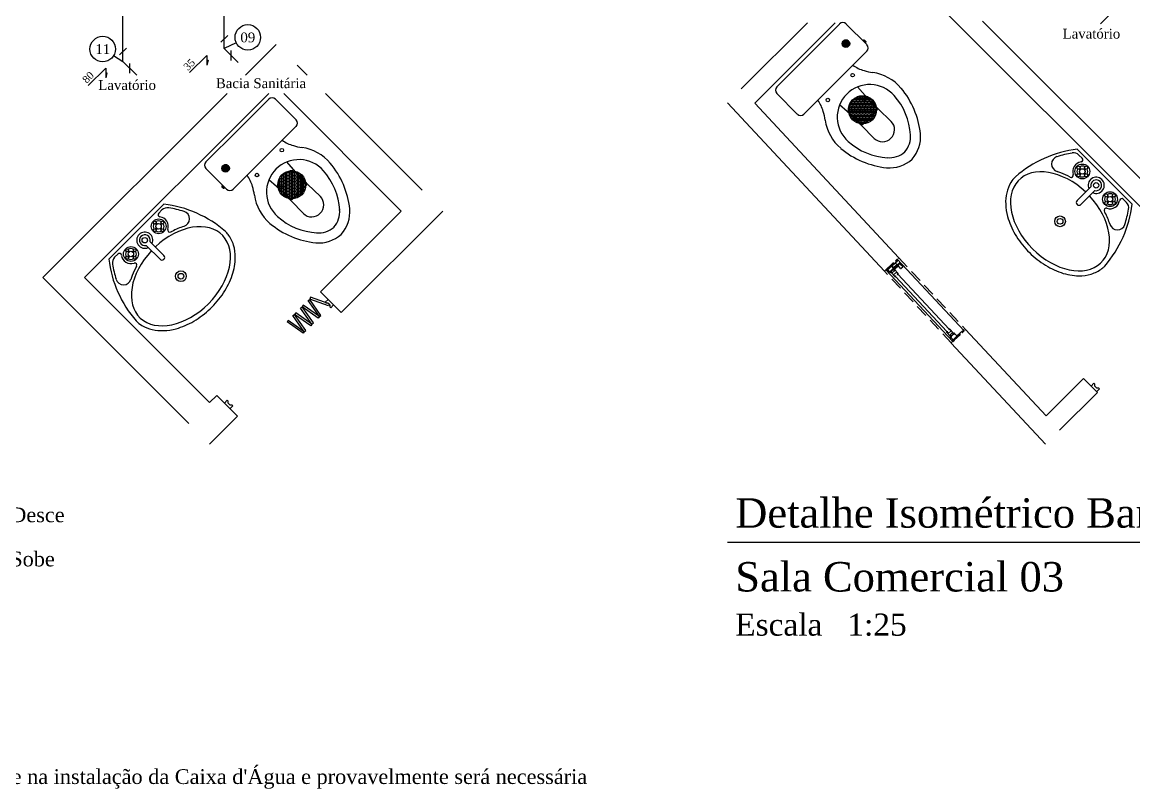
# Model space of a CAD drawing. Header units: millimetres. Extents: x 8900 to 13100, y 733 to 3683.
# Drawn here: x 9873 to 11005, y 2202 to 2983 of the extents above; entities that cross this region are included whole.
import ezdxf
from ezdxf.enums import TextEntityAlignment as Align

# ---------------------------------------------------------------- set-up
doc = ezdxf.new("R2010")
doc.units = ezdxf.units.MM
doc.linetypes.add('DASHED', pattern=[19.05, 12.7, -6.35])
for name, color, linetype in [('001 - 0.050', 1, 'Continuous'), ('002 - 0.150', 2, 'Continuous'), ('004 - 0.350', 4, 'Continuous'), ('005 - 0.350 Color', 5, 'Continuous'), ('006 - 0.500', 6, 'Continuous')]:
    doc.layers.add(name, color=color, linetype=linetype)
doc.styles.add('style1', font='BOOKOS.TTF')
doc.styles.add('style2', font='BOOKOSBI.TTF')
doc.styles.add('style4', font='romantic.ttf')

msp = doc.modelspace()

# ---------------------------------------------------------------- linework, layer by layer
at = {"layer": '001 - 0.050'}
for p, q in [((10673.2, 2949.1), (10705.2, 2981)), ((10711.9, 2981), (10732.9, 2960)), ((10711.9, 2981), (10711.9, 2981)), ((10711.9, 2981), (10711.9, 2981)), ((10715.5, 2961.2), (10707.9, 2961.2)), ((10715.6, 2960.9), (10707.9, 2960.9)), ((10715.5, 2960.7), (10707.9, 2960.7)), ((10715.5, 2961.8), (10708, 2961.8)), ((10715.5, 2961.5), (10708, 2961.5)), ((10715.5, 2960.4), (10708, 2960.4)), ((10708.1, 2959.7), (10708.1, 2962.3)), ((10715.4, 2962.1), (10708.1, 2962.1)), ((10715.4, 2960.1), (10708.1, 2960.1)), ((10715.3, 2959.8), (10708.1, 2959.8)), ((10715.3, 2962.4), (10708.2, 2962.4)), ((10715.2, 2959.5), (10708.3, 2959.5)), ((10708.4, 2959.1), (10708.4, 2962.9)), ((10715.1, 2962.7), (10708.4, 2962.7)), ((10715.1, 2959.2), (10708.4, 2959.2)), ((10715, 2963), (10708.5, 2963)), ((10714.9, 2958.9), (10708.6, 2958.9)), ((10708.7, 2958.6), (10708.7, 2963.3)), ((10714.8, 2963.3), (10708.7, 2963.3)), ((10714.7, 2958.6), (10708.8, 2958.6)), ((10709, 2958.3), (10709, 2963.7)), ((10714.5, 2963.6), (10709, 2963.6)), ((10714.4, 2958.3), (10709.1, 2958.3)), ((10709.3, 2958), (10709.3, 2964)), ((10714.2, 2963.9), (10709.3, 2963.9)), ((10714.1, 2958), (10709.4, 2958)), ((10709.6, 2957.8), (10709.6, 2964.2)), ((10713.8, 2964.2), (10709.7, 2964.2)), ((10709.9, 2957.6), (10709.9, 2964.3)), ((10713.6, 2957.7), (10709.9, 2957.7)), ((10710.2, 2957.5), (10710.2, 2964.5)), ((10713.2, 2964.5), (10710.3, 2964.5)), ((10710.5, 2957.4), (10710.5, 2964.6)), ((10712.9, 2957.4), (10710.6, 2957.4)), ((10710.8, 2957.3), (10710.8, 2964.7)), ((10711.1, 2957.2), (10711.1, 2964.8)), ((10711.4, 2957.2), (10711.4, 2964.8)), ((10711.7, 2957.2), (10711.7, 2964.8)), ((10712, 2957.2), (10712, 2964.8)), ((10712.3, 2957.2), (10712.3, 2964.8)), ((10712.6, 2957.3), (10712.6, 2964.7)), ((10712.9, 2957.4), (10712.9, 2964.6)), ((10713.2, 2957.5), (10713.2, 2964.5)), ((10713.5, 2957.6), (10713.5, 2964.4)), ((10713.8, 2957.8), (10713.8, 2964.2)), ((10714.1, 2958), (10714.1, 2964)), ((10714.4, 2958.3), (10714.4, 2963.7)), ((10714.7, 2958.6), (10714.7, 2963.4)), ((10715, 2959), (10715, 2963)), ((10715.3, 2959.6), (10715.3, 2962.4)), ((10729, 2964), (10729.8, 2964.8)), ((10729.8, 2964.8), (10732, 2962.5)), ((10730.4, 2964.8), (10732, 2963.2)), ((10731.2, 2961.7), (10732, 2962.5)), ((10673.2, 2949.1), (10641.2, 2917.1)), ((10701, 2921.3), (10732.9, 2953.3)), ((10701, 2921.3), (10669, 2889.3)), ((10641.2, 2910.3), (10662.2, 2889.3)), ((10743.8, 2893.8), (10723.4, 2917.1)), ((10092.1, 2872.6), (10124.1, 2904.5)), ((10130.8, 2904.5), (10151.8, 2883.5)), ((10728.5, 2878.4), (10705.2, 2898.8)), ((10741.9, 2898.9), (10715.3, 2898.9)), ((10741.9, 2898.9), (10715.3, 2898.9)), ((10715.6, 2887.7), (10715.6, 2899.6)), ((10741.1, 2900.5), (10716, 2900.5)), ((10716, 2895.7), (10716, 2899.7)), ((10740.1, 2902.1), (10717.1, 2902.1)), ((10717.6, 2898.9), (10717.6, 2902.8)), ((10738.7, 2903.7), (10718.4, 2903.7)), ((10719.2, 2902.1), (10719.2, 2904.5)), ((10719.2, 2895.7), (10719.2, 2899.7)), ((10736.8, 2905.3), (10720.3, 2905.3)), ((10720.8, 2905.3), (10720.8, 2905.7)), ((10720.8, 2898.9), (10720.8, 2902.9)), ((10722.5, 2902.1), (10722.5, 2906.1)), ((10722.5, 2895.7), (10722.5, 2899.7)), ((10733.9, 2906.9), (10723.3, 2906.9)), ((10724.1, 2905.3), (10724.1, 2907.2)), ((10724.1, 2898.9), (10724.1, 2902.9)), ((10725.7, 2902.1), (10725.7, 2906.1)), ((10725.7, 2895.7), (10725.7, 2899.7)), ((10727.3, 2905.3), (10727.3, 2907.9)), ((10727.3, 2898.9), (10727.3, 2902.9)), ((10728.9, 2902.1), (10728.9, 2906.1)), ((10728.9, 2895.7), (10728.9, 2899.7)), ((10730.5, 2905.3), (10730.5, 2907.8)), ((10730.5, 2898.9), (10730.5, 2907.8)), ((10730.5, 2898.9), (10730.5, 2902.9)), ((10732.1, 2902.1), (10732.1, 2906.1)), ((10732.1, 2895.7), (10732.1, 2899.7)), ((10733.7, 2905.3), (10733.7, 2907)), ((10733.7, 2898.9), (10733.7, 2902.9)), ((10735.3, 2902.1), (10735.3, 2906.1)), ((10735.3, 2895.7), (10735.3, 2899.7)), ((10736.9, 2898.9), (10736.9, 2902.9)), ((10744.6, 2894.5), (10738.1, 2901.8)), ((10738.5, 2902.1), (10738.5, 2903.9)), ((10738.5, 2895.7), (10738.5, 2899.7)), ((10740.1, 2898.9), (10740.1, 2902.1)), ((10741.7, 2895.7), (10741.7, 2899.2)), ((10742.9, 2894.1), (10714.3, 2894.1)), ((10742.8, 2892.4), (10714.3, 2892.4)), ((10742.7, 2895.7), (10714.4, 2895.7)), ((10714.4, 2892.4), (10714.4, 2895.5)), ((10742.6, 2890.8), (10714.6, 2890.8)), ((10742.4, 2897.3), (10714.8, 2897.3)), ((10742.2, 2889.2), (10715, 2889.2)), ((10741.5, 2887.6), (10715.6, 2887.6)), ((10716, 2889.2), (10716, 2893.2)), ((10740.7, 2886), (10716.5, 2886)), ((10717.6, 2892.4), (10717.6, 2896.5)), ((10717.6, 2886), (10717.6, 2890)), ((10719.2, 2889.2), (10719.2, 2893.2)), ((10719.2, 2882.8), (10719.2, 2886.8)), ((10720.8, 2892.4), (10720.8, 2896.5)), ((10720.8, 2886), (10720.8, 2890)), ((10722.5, 2889.2), (10722.5, 2893.2)), ((10722.5, 2882.8), (10722.5, 2886.8)), ((10724.1, 2892.4), (10724.1, 2896.5)), ((10724.1, 2886), (10724.1, 2890)), ((10725.7, 2889.2), (10725.7, 2893.2)), ((10725.7, 2882.8), (10725.7, 2886.8)), ((10727.3, 2892.4), (10727.3, 2896.5)), ((10727.3, 2886), (10727.3, 2890)), ((10728.5, 2878.4), (10736.1, 2886.1)), ((10728.9, 2889.2), (10728.9, 2893.2)), ((10728.9, 2882.8), (10728.9, 2886.8)), ((10730.5, 2892.4), (10730.5, 2896.5)), ((10730.5, 2886), (10730.5, 2890)), ((10732.1, 2889.2), (10732.1, 2893.2)), ((10732.1, 2882.8), (10732.1, 2886.8)), ((10733.7, 2892.4), (10733.7, 2896.5)), ((10733.7, 2886), (10733.7, 2890)), ((10735.3, 2889.2), (10735.3, 2893.2)), ((10735.3, 2882.8), (10735.3, 2886.8)), ((10743.8, 2893.8), (10736.1, 2886.1)), ((10736.9, 2892.4), (10736.9, 2896.5)), ((10736.9, 2886), (10736.9, 2890)), ((10738.5, 2889.2), (10738.5, 2893.2)), ((10738.5, 2883.4), (10738.5, 2886.8)), ((10740.1, 2892.4), (10740.1, 2896.5)), ((10740.1, 2886), (10740.1, 2890)), ((10741.7, 2889.2), (10741.7, 2893.2)), ((10744.6, 2894.5), (10757.7, 2881.8)), ((10119.8, 2844.8), (10151.8, 2876.8)), ((10739.5, 2884.4), (10717.7, 2884.4)), ((10739.1, 2884), (10718.1, 2884)), ((10737.9, 2882.8), (10719.3, 2882.8)), ((10727.7, 2877.7), (10720.4, 2884.1)), ((10720.8, 2881.6), (10720.8, 2883.6)), ((10735.6, 2881.2), (10721.6, 2881.2)), ((10724.1, 2880.1), (10724.1, 2883.6)), ((10725.7, 2879.7), (10725.7, 2880.4)), ((10731.1, 2879.6), (10726.1, 2879.6)), ((10727.3, 2879.6), (10727.3, 2883.6)), ((10727.7, 2877.7), (10740.4, 2864.5)), ((10728.9, 2879.4), (10728.9, 2880.4)), ((10730.5, 2879.6), (10730.5, 2883.6)), ((10732.1, 2879.8), (10732.1, 2880.4)), ((10733.7, 2880.3), (10733.7, 2883.6)), ((10736.9, 2882.1), (10736.9, 2883.6)), ((10092.1, 2872.6), (10060.1, 2840.6)), ((10947.3, 2853.5), (11003.3, 2797.5)), ((10119.8, 2844.8), (10087.9, 2812.8)), ((10949, 2847.5), (10952.3, 2844.2)), ((10060.1, 2833.8), (10081.1, 2812.8)), ((10060.1, 2833.8), (10060.1, 2833.8)), ((10060.1, 2833.8), (10060.1, 2833.8)), ((10083.9, 2834.3), (10076.3, 2834.3)), ((10083.9, 2834), (10076.3, 2834)), ((10083.9, 2833.7), (10076.3, 2833.7)), ((10083.8, 2834.9), (10076.4, 2834.9)), ((10083.9, 2834.6), (10076.4, 2834.6)), ((10083.9, 2833.4), (10076.4, 2833.4)), ((10083.8, 2833.1), (10076.4, 2833.1)), ((10083.7, 2835.2), (10076.5, 2835.2)), ((10083.7, 2832.8), (10076.5, 2832.8)), ((10083.6, 2835.5), (10076.6, 2835.5)), ((10076.6, 2832.5), (10076.6, 2835.4)), ((10083.6, 2832.5), (10076.6, 2832.5)), ((10083.5, 2832.2), (10076.7, 2832.2)), ((10083.5, 2835.8), (10076.8, 2835.8)), ((10083.3, 2836.1), (10076.9, 2836.1)), ((10076.9, 2832), (10076.9, 2836)), ((10083.3, 2831.9), (10076.9, 2831.9)), ((10083.1, 2831.6), (10077.1, 2831.6)), ((10077.2, 2831.6), (10077.2, 2836.4)), ((10083.1, 2836.4), (10077.2, 2836.4)), ((10082.8, 2836.7), (10077.4, 2836.7)), ((10082.9, 2831.3), (10077.4, 2831.3)), ((10077.5, 2831.2), (10077.5, 2836.7)), ((10082.5, 2831), (10077.7, 2831)), ((10077.8, 2831), (10077.8, 2837)), ((10082.5, 2837), (10077.8, 2837)), ((10078.1, 2830.8), (10078.1, 2837.2)), ((10082.1, 2830.7), (10078.1, 2830.7)), ((10082, 2837.3), (10078.2, 2837.3)), ((10078.4, 2830.6), (10078.4, 2837.4)), ((10078.7, 2830.5), (10078.7, 2837.5)), ((10081.5, 2830.4), (10078.7, 2830.4)), ((10081.4, 2837.6), (10078.9, 2837.6)), ((10079, 2830.4), (10079, 2837.6)), ((10079.3, 2830.3), (10079.3, 2837.7)), ((10079.6, 2830.2), (10079.6, 2837.8)), ((10079.9, 2830.2), (10079.9, 2837.8)), ((10080.2, 2830.2), (10080.2, 2837.8)), ((10080.5, 2830.2), (10080.5, 2837.8)), ((10080.8, 2830.2), (10080.8, 2837.7)), ((10081.1, 2830.3), (10081.1, 2837.7)), ((10081.4, 2830.4), (10081.4, 2837.6)), ((10081.7, 2830.5), (10081.7, 2837.5)), ((10082, 2830.7), (10082, 2837.3)), ((10082.3, 2830.8), (10082.3, 2837.1)), ((10082.5, 2831.1), (10082.5, 2836.9)), ((10082.8, 2831.3), (10082.8, 2836.7)), ((10083.1, 2831.7), (10083.1, 2836.3)), ((10083.4, 2832.1), (10083.4, 2835.9)), ((10083.7, 2832.8), (10083.7, 2835.2)), ((10140.6, 2804.6), (10140.6, 2829.7)), ((10145.5, 2829.7), (10141.4, 2829.7)), ((10153.4, 2830.1), (10141.5, 2830.1)), ((10142.2, 2803.9), (10142.2, 2830.5)), ((10142.2, 2803.9), (10142.2, 2830.5)), ((10162.7, 2817.3), (10142.4, 2840.5)), ((10143.8, 2803.3), (10143.8, 2831)), ((10145.5, 2803), (10145.5, 2831.3)), ((10148.7, 2831.3), (10145.6, 2831.3)), ((10147.1, 2802.9), (10147.1, 2831.4)), ((10151.9, 2829.7), (10147.9, 2829.7)), ((10148.7, 2802.9), (10148.7, 2831.4)), ((10150.3, 2803.2), (10150.3, 2831.2)), ((10151.9, 2803.6), (10151.9, 2830.7)), ((10153.5, 2804.2), (10153.5, 2830.1)), ((10950.1, 2832.2), (10949, 2833.2)), ((10950.1, 2829.4), (10949, 2828.4)), ((10951, 2833.2), (10950, 2834.2)), ((10953.8, 2833.2), (10954.8, 2834.2)), ((10954.8, 2832.2), (10955.8, 2833.2)), ((10954.8, 2829.4), (10955.8, 2828.4)), ((10147.4, 2801.9), (10124, 2822.3)), ((10135.8, 2818.5), (10133.2, 2818.5)), ((10135.8, 2821.7), (10133.9, 2821.7)), ((10134.2, 2811.8), (10134.2, 2822.5)), ((10139, 2823.3), (10135, 2823.3)), ((10139, 2820.1), (10135, 2820.1)), ((10135.8, 2824.9), (10135.5, 2824.9)), ((10135.8, 2808.9), (10135.8, 2825.4)), ((10139, 2826.5), (10136.7, 2826.5)), ((10137.4, 2807), (10137.4, 2827.3)), ((10142.2, 2824.9), (10138.2, 2824.9)), ((10142.2, 2821.7), (10138.2, 2821.7)), ((10142.2, 2818.5), (10138.2, 2818.5)), ((10142.2, 2828.1), (10138.3, 2828.1)), ((10139, 2805.6), (10139, 2828.7)), ((10145.5, 2826.5), (10141.4, 2826.5)), ((10145.5, 2823.3), (10141.4, 2823.3)), ((10145.5, 2820.1), (10141.4, 2820.1)), ((10148.7, 2828.1), (10144.7, 2828.1)), ((10148.7, 2824.9), (10144.7, 2824.9)), ((10148.7, 2821.7), (10144.7, 2821.7)), ((10148.7, 2818.5), (10144.7, 2818.5)), ((10151.9, 2826.5), (10147.9, 2826.5)), ((10151.9, 2823.3), (10147.9, 2823.3)), ((10151.9, 2820.1), (10147.9, 2820.1)), ((10155.1, 2828.1), (10151.1, 2828.1)), ((10155.1, 2824.9), (10151.1, 2824.9)), ((10155.1, 2821.7), (10151.1, 2821.7)), ((10155.1, 2818.5), (10151.1, 2818.5)), ((10158.3, 2826.5), (10154.3, 2826.5)), ((10158.3, 2823.3), (10154.3, 2823.3)), ((10158.3, 2820.1), (10154.3, 2820.1)), ((10155.1, 2805.1), (10155.1, 2829.2)), ((10156.7, 2806.3), (10156.7, 2828)), ((10163.5, 2818), (10157, 2825.3)), ((10157.1, 2806.6), (10157.1, 2827.7)), ((10159.5, 2824.9), (10157.5, 2824.9)), ((10161, 2821.7), (10157.5, 2821.7)), ((10161.5, 2818.5), (10157.5, 2818.5)), ((10158.3, 2807.9), (10158.3, 2826.4)), ((10159.9, 2810.2), (10159.9, 2824.1)), ((10161.4, 2820.1), (10160.7, 2820.1)), ((10161.5, 2814.7), (10161.5, 2819.7)), ((10951, 2828.5), (10950, 2827.4)), ((10953.8, 2828.5), (10954.8, 2827.4)), ((10077.1, 2816.8), (10076.3, 2816)), ((10076.3, 2816), (10078.6, 2813.7)), ((10076.3, 2815.3), (10077.9, 2813.7)), ((10079.4, 2814.5), (10078.6, 2813.7)), ((10142.2, 2815.2), (10133.3, 2815.2)), ((10135.8, 2815.2), (10133.3, 2815.2)), ((10135.8, 2812), (10134.1, 2812)), ((10139, 2816.9), (10135, 2816.9)), ((10139, 2813.6), (10135, 2813.6)), ((10139, 2810.4), (10135, 2810.4)), ((10139, 2807.2), (10137.2, 2807.2)), ((10142.2, 2815.2), (10138.2, 2815.2)), ((10142.2, 2812), (10138.2, 2812)), ((10142.2, 2808.8), (10138.2, 2808.8)), ((10146.6, 2801.2), (10139.3, 2807.6)), ((10145.5, 2816.9), (10141.4, 2816.9)), ((10145.5, 2813.6), (10141.4, 2813.6)), ((10145.5, 2810.4), (10141.4, 2810.4)), ((10145.5, 2807.2), (10141.4, 2807.2)), ((10148.7, 2815.2), (10144.7, 2815.2)), ((10148.7, 2812), (10144.7, 2812)), ((10148.7, 2808.8), (10144.7, 2808.8)), ((10147.4, 2801.9), (10155, 2809.6)), ((10151.9, 2816.9), (10147.9, 2816.9)), ((10151.9, 2813.6), (10147.9, 2813.6)), ((10151.9, 2810.4), (10147.9, 2810.4)), ((10151.9, 2807.2), (10147.9, 2807.2)), ((10155.1, 2815.2), (10151.1, 2815.2)), ((10155.1, 2812), (10151.1, 2812)), ((10155.1, 2808.8), (10151.1, 2808.8)), ((10158.3, 2816.9), (10154.3, 2816.9)), ((10158.3, 2813.6), (10154.3, 2813.6)), ((10158.3, 2810.4), (10154.3, 2810.4)), ((10157.7, 2807.2), (10154.3, 2807.2)), ((10162.7, 2817.3), (10155, 2809.6)), ((10161.5, 2815.2), (10157.5, 2815.2)), ((10160.8, 2812), (10157.5, 2812)), ((10159.1, 2808.8), (10157.5, 2808.8)), ((10161.7, 2816.9), (10160.7, 2816.9)), ((10161.3, 2813.6), (10160.7, 2813.6)), ((10163.5, 2818), (10176.6, 2805.3)), ((10947.1, 2801.2), (10961.2, 2815.3)), ((10965.1, 2811.4), (10951, 2797.3)), ((9961.1, 2741.6), (10017.1, 2797.6)), ((10142.2, 2805.6), (10139.1, 2805.6)), ((10145.5, 2804), (10141.9, 2804)), ((10148.7, 2805.6), (10144.7, 2805.6)), ((10146.6, 2801.2), (10159.3, 2788)), ((10151.9, 2804), (10147.9, 2804)), ((10155.1, 2805.6), (10151.1, 2805.6)), ((10978.2, 2804), (10977.2, 2805)), ((10978.3, 2801.2), (10977.2, 2800.2)), ((10979.2, 2805), (10978.2, 2806)), ((10979.2, 2800.3), (10978.2, 2799.2)), ((10982, 2805), (10983, 2806)), ((10982, 2800.3), (10983, 2799.2)), ((10983, 2804), (10984, 2805)), ((10983, 2801.2), (10984, 2800.2)), ((10994, 2802.5), (10997.3, 2799.2)), ((10012, 2788.3), (10015.3, 2791.6)), ((10009.6, 2776.3), (10008.5, 2777.4)), ((10009.6, 2773.6), (10008.5, 2772.5)), ((10010.6, 2777.3), (10009.5, 2778.3)), ((10013.3, 2777.3), (10014.4, 2778.3)), ((10014.3, 2776.3), (10015.3, 2777.4)), ((10014.3, 2773.5), (10015.3, 2772.5)), ((10010.5, 2772.6), (10009.5, 2771.5)), ((10013.3, 2772.6), (10014.4, 2771.5)), ((10013.4, 2741.4), (9999.2, 2755.5)), ((10003.1, 2759.4), (10017.3, 2745.3)), ((9967.1, 2743.4), (9970.3, 2746.6)), ((9981.4, 2748.1), (9980.3, 2749.2)), ((9981.4, 2745.4), (9980.3, 2744.3)), ((9982.4, 2749.1), (9981.3, 2750.1)), ((9982.3, 2744.4), (9981.3, 2743.3)), ((9985.1, 2749.1), (9986.2, 2750.1)), ((9985.1, 2744.4), (9986.2, 2743.3)), ((9986.1, 2748.1), (9987.1, 2749.2)), ((9986.1, 2745.3), (9987.1, 2744.3))]:
    msp.add_line(p, q, dxfattribs=at)
at = {"layer": '001 - 0.050', "ltscale": 0.5}
for p, q in [((10754.2, 2730.8), (10763.7, 2739.6)), ((10764.1, 2739.6), (10758.4, 2734.4)), ((10762.2, 2739.9), (10764, 2741.6)), ((10762.3, 2739.7), (10762.2, 2739.7)), ((10763, 2740.3), (10762.4, 2739.7)), ((10763.7, 2739.6), (10763.2, 2740.3)), ((10763.9, 2741.1), (10763.4, 2740.6)), ((10763.4, 2740.4), (10763.9, 2739.8)), ((10763.9, 2739.8), (10764, 2739.8)), ((10832.2, 2668.4), (10764, 2741.6)), ((10764, 2741.6), (10764.9, 2740.6)), ((10764, 2739.8), (10764.1, 2739.6)), ((10764.6, 2740.5), (10764.1, 2741.1)), ((10764.6, 2740.4), (10764.6, 2740.5)), ((10764.8, 2740.3), (10764.6, 2740.4)), ((10764.9, 2740.4), (10764.8, 2740.3)), ((10752.3, 2730.7), (10754.1, 2732.3)), ((10820.5, 2657.5), (10752.3, 2730.7)), ((10753.2, 2729.7), (10752.3, 2730.7)), ((10753.3, 2731.3), (10752.8, 2730.7)), ((10752.8, 2730.6), (10753.3, 2730)), ((10753.3, 2730), (10753.4, 2730)), ((10753.4, 2730), (10753.5, 2729.8)), ((10753.5, 2729.8), (10753.4, 2729.7)), ((10754, 2730.7), (10753.5, 2731.3)), ((10754.3, 2732.1), (10753.7, 2731.6)), ((10753.7, 2731.4), (10754.2, 2730.8)), ((10754, 2730.5), (10754, 2730.7)), ((10754.2, 2730.5), (10754, 2730.5)), ((10754.3, 2730.6), (10754.2, 2730.5)), ((10754.3, 2732.3), (10754.3, 2732.3)), ((10756.8, 2727.9), (10754.3, 2730.6)), ((10758.2, 2734.2), (10754.5, 2730.7)), ((10754.5, 2730.7), (10756.4, 2728.7)), ((10756.4, 2728.7), (10760.2, 2732.2)), ((10757.4, 2729.2), (10756.6, 2728.5)), ((10756.6, 2728.5), (10756.8, 2728.3)), ((10756.8, 2728.3), (10756.9, 2728.5)), ((10756.9, 2728.5), (10757, 2728.4)), ((10757, 2728.3), (10756.9, 2728.2)), ((10756.9, 2728.2), (10757, 2728)), ((10757, 2728), (10756.9, 2727.9)), ((10757.5, 2729), (10757.4, 2729.2)), ((10757.4, 2728.9), (10757.5, 2729)), ((10757.4, 2728.8), (10757.4, 2728.9)), ((10758.2, 2728.5), (10757.5, 2727.8)), ((10757.5, 2727.6), (10757.7, 2727.8)), ((10757.5, 2727.7), (10757.5, 2727.6)), ((10759.9, 2731), (10757.6, 2728.8)), ((10757.7, 2727.8), (10761.5, 2723.7)), ((10757.9, 2727.9), (10758.4, 2728.3)), ((10758.6, 2727.2), (10757.9, 2727.9)), ((10760.2, 2732.2), (10758.2, 2734.2)), ((10758.4, 2728.4), (10758.3, 2728.5)), ((10759.9, 2732.7), (10758.4, 2734.4)), ((10758.4, 2734.4), (10760.9, 2731.7)), ((10761.5, 2729.9), (10758.6, 2727.2)), ((10760.4, 2731.9), (10759.6, 2731.2)), ((10759.6, 2731.2), (10759.7, 2731.1)), ((10759.7, 2731.1), (10759.9, 2731.2)), ((10763.5, 2736), (10759.9, 2732.7)), ((10759.9, 2731.2), (10759.9, 2731.1)), ((10760.6, 2732.6), (10760.2, 2733)), ((10761, 2731.1), (10760.2, 2730.4)), ((10760.2, 2730.2), (10760.3, 2730.2)), ((10760.2, 2725.4), (10763.1, 2728.1)), ((10760.3, 2731.6), (10760.5, 2731.8)), ((10760.4, 2731.6), (10760.3, 2731.6)), ((10760.5, 2731.8), (10760.4, 2731.9)), ((10760.4, 2730.2), (10760.8, 2730.6)), ((10760.6, 2731.6), (10760.5, 2731.6)), ((10766.1, 2737.8), (10760.6, 2732.6)), ((10760.6, 2732.6), (10761.1, 2732)), ((10760.8, 2731.5), (10760.6, 2731.6)), ((10760.9, 2731.6), (10760.8, 2731.5)), ((10760.8, 2730.6), (10761.5, 2729.9)), ((10761, 2731.4), (10761.2, 2731)), ((10761.2, 2731), (10761, 2730.8)), ((10761, 2730.8), (10761.2, 2731)), ((10764.8, 2726.7), (10761, 2730.8)), ((10761.1, 2732), (10766.7, 2737.2)), ((10764.4, 2734.9), (10761.1, 2731.8)), ((10761.2, 2731), (10761.1, 2731.1)), ((10761.5, 2730.2), (10761.9, 2730.6)), ((10761.8, 2731.5), (10764.9, 2734.4)), ((10762, 2731.1), (10761.8, 2731.5)), ((10761.9, 2737.6), (10763.5, 2736)), ((10762.9, 2734.8), (10763.5, 2734.2)), ((10763.1, 2728.1), (10764.6, 2726.6)), ((10763.5, 2735.4), (10763.2, 2735.7)), ((10764.7, 2734.8), (10764.4, 2735.1)), ((10764.9, 2734.4), (10764.4, 2734.9)), ((10767.2, 2732), (10765.3, 2734.7)), ((10766.7, 2737.2), (10766.1, 2737.8)), ((10766.9, 2736.9), (10766.7, 2737.2)), ((10767, 2736.3), (10769.5, 2734.2)), ((10769.5, 2733.3), (10768.1, 2731.9)), ((10761.7, 2723.9), (10760.2, 2725.4)), ((10762.3, 2724.4), (10761.7, 2723.9)), ((10761.8, 2723.7), (10762.4, 2724.2)), ((10762.1, 2723.9), (10814.4, 2667.7)), ((10762.4, 2724.2), (10762.3, 2724.4)), ((10764.6, 2726.6), (10764, 2726)), ((10764, 2726), (10764.2, 2725.9)), ((10764.2, 2725.9), (10764.8, 2726.4)), ((10764.5, 2726.2), (10816.9, 2670)), ((10818, 2663.1), (10814.1, 2667.2)), ((10814.2, 2667.5), (10814.8, 2668)), ((10814.9, 2667.8), (10814.4, 2667.3)), ((10814.4, 2667.3), (10815.8, 2665.7)), ((10814.8, 2668), (10814.9, 2667.8)), ((10815.8, 2665.7), (10818.7, 2668.4)), ((10816.5, 2669.6), (10817.1, 2670.2)), ((10816.7, 2669.5), (10816.5, 2669.6)), ((10817.3, 2670), (10816.7, 2669.5)), ((10818.7, 2668.4), (10817.3, 2670)), ((10817.4, 2670.2), (10821.2, 2666.1)), ((10820.3, 2666.7), (10817.4, 2664)), ((10817.4, 2664), (10818.1, 2663.3)), ((10817.8, 2662.9), (10818, 2663.1)), ((10817.8, 2662.8), (10817.8, 2662.9)), ((10818.7, 2663.5), (10818, 2662.8)), ((10818.1, 2663.3), (10818.5, 2663.7)), ((10818.2, 2662.4), (10818.1, 2662.3)), ((10818.1, 2662.1), (10820.5, 2659.5)), ((10818.3, 2662.2), (10818.2, 2662.4)), ((10818.4, 2662.3), (10818.3, 2662.2)), ((10818.4, 2662.1), (10818.6, 2662.2)), ((10818.6, 2661.9), (10818.4, 2662.1)), ((10818.6, 2662.2), (10818.5, 2662.3)), ((10819.4, 2662.7), (10818.6, 2661.9)), ((10818.7, 2663.7), (10818.7, 2663.6)), ((10821.4, 2665.1), (10819, 2662.9)), ((10819, 2662.7), (10819.1, 2662.6)), ((10819.1, 2662.6), (10819.2, 2662.8)), ((10819.2, 2662.8), (10819.4, 2662.7)), ((10821, 2666), (10820.3, 2666.7)), ((10820.6, 2665.6), (10821, 2666)), ((10820.6, 2665.4), (10820.6, 2665.4)), ((10820.8, 2659.4), (10830.2, 2668.2)), ((10821.5, 2666.1), (10820.8, 2665.4)), ((10821.2, 2666.1), (10821.4, 2666.3)), ((10821.4, 2666.3), (10821.5, 2666.2)), ((10821.4, 2664.8), (10821.6, 2665)), ((10821.5, 2664.7), (10821.4, 2664.8)), ((10822.3, 2665.4), (10821.5, 2664.7)), ((10821.6, 2665), (10821.5, 2665)), ((10822, 2665.9), (10821.9, 2665.8)), ((10821.9, 2665.8), (10822, 2665.7)), ((10821.9, 2665.5), (10822, 2665.4)), ((10822, 2665.7), (10822, 2665.6)), ((10822, 2665.4), (10822.2, 2665.5)), ((10824.6, 2663.3), (10822.2, 2665.9)), ((10822.2, 2665.5), (10822.3, 2665.4)), ((10830.3, 2668.6), (10824.6, 2663.3)), ((10830.2, 2668.2), (10830.8, 2667.6)), ((10830.8, 2667.5), (10830.2, 2666.9)), ((10830.2, 2666.7), (10830.2, 2666.7)), ((10830.5, 2668.5), (10830.3, 2668.6)), ((10830.4, 2666.7), (10832.2, 2668.4)), ((10830.5, 2668.4), (10830.5, 2668.5)), ((10831, 2667.8), (10830.5, 2668.4)), ((10831.1, 2669.4), (10831, 2669.3)), ((10831, 2669.3), (10831, 2669.1)), ((10831, 2669.1), (10831.2, 2669.1)), ((10831.7, 2668.3), (10831.1, 2667.8)), ((10831.2, 2669.1), (10831.7, 2668.5)), ((10832.2, 2668.4), (10831.3, 2669.4)), ((10819.5, 2658.5), (10820.5, 2657.5)), ((10819.7, 2658.7), (10819.6, 2658.6)), ((10819.9, 2658.6), (10819.7, 2658.7)), ((10819.9, 2658.5), (10819.9, 2658.6)), ((10820.4, 2657.9), (10819.9, 2658.5)), ((10820.5, 2659.5), (10820.4, 2659.4)), ((10820.4, 2659.4), (10820.4, 2659.2)), ((10820.4, 2659.2), (10820.6, 2659.2)), ((10820.5, 2657.5), (10822.3, 2659.1)), ((10821.1, 2658.5), (10820.5, 2657.9)), ((10820.6, 2659.2), (10821.1, 2658.6)), ((10821.3, 2658.8), (10820.8, 2659.4)), ((10822.1, 2659.3), (10821.5, 2658.8)), ((10822.3, 2659.3), (10822.2, 2659.3))]:
    msp.add_line(p, q, dxfattribs=at)
at = {"layer": '001 - 0.050', "ltscale": 2.5}
for p, q in [((10159.2, 2694.5), (10158.1, 2692.9)), ((10175.6, 2683), (10159.2, 2694.5)), ((10164.1, 2699.4), (10165.8, 2700.5)), ((10175.6, 2683), (10164.1, 2699.4)), ((10177.2, 2684.2), (10165.8, 2700.5)), ((10166.6, 2702.6), (10165.9, 2700.8)), ((10184.7, 2693.9), (10165.9, 2700.8)), ((10185.4, 2695.8), (10166.6, 2702.6)), ((10184.4, 2700.4), (10181.6, 2697.6)), ((10181.6, 2697.6), (10182.3, 2696.9)), ((10182.3, 2696.9), (10184.3, 2696.9)), ((10186.5, 2694.7), (10184.3, 2696.9)), ((10185.4, 2695.8), (10184.7, 2693.9)), ((10186.5, 2692.7), (10186.5, 2694.7)), ((10190.1, 2694.8), (10187.2, 2692)), ((10148.7, 2684), (10150.4, 2685.2)), ((10160.2, 2667.6), (10148.7, 2684)), ((10151.5, 2686.8), (10150.4, 2685.2)), ((10166.8, 2673.7), (10150.4, 2685.2)), ((10161.8, 2668.8), (10150.4, 2685.2)), ((10167.9, 2675.3), (10151.5, 2686.8)), ((10156.4, 2691.7), (10158.1, 2692.9)), ((10167.9, 2675.3), (10156.4, 2691.7)), ((10174.4, 2681.4), (10158.1, 2692.9)), ((10169.5, 2676.5), (10158.1, 2692.9)), ((10175.6, 2683), (10174.4, 2681.4)), ((10175.6, 2683), (10177.2, 2684.2)), ((10187.2, 2692), (10186.5, 2692.7)), ((10143.8, 2679.1), (10142.7, 2677.5)), ((10159.1, 2666), (10142.7, 2677.5)), ((10160.2, 2667.6), (10143.8, 2679.1)), ((10167.9, 2675.3), (10166.8, 2673.7)), ((10167.9, 2675.3), (10169.5, 2676.5)), ((10160.2, 2667.6), (10159.1, 2666)), ((10160.2, 2667.6), (10161.8, 2668.8)), ((10961.4, 2612.2), (10964.2, 2615)), ((10964.2, 2615), (10964.9, 2614.3)), ((10964.9, 2614.3), (10964.9, 2612.3)), ((10967.2, 2610.1), (10964.9, 2612.3)), ((10967.1, 2606.5), (10969.9, 2609.4)), ((10969.2, 2610.1), (10967.2, 2610.1)), ((10969.9, 2609.4), (10969.2, 2610.1)), ((10078.9, 2594.9), (10081.7, 2597.8)), ((10081.7, 2597.8), (10082.4, 2597.1)), ((10082.4, 2597.1), (10082.4, 2595.1)), ((10084.7, 2592.8), (10082.4, 2595.1)), ((10084.6, 2589.3), (10087.4, 2592.1)), ((10086.7, 2592.8), (10084.7, 2592.8)), ((10087.4, 2592.1), (10086.7, 2592.8))]:
    msp.add_line(p, q, dxfattribs=at)
at = {"layer": '001 - 0.050'}
for centre, radius in [((10711.7, 2961), 3.81), ((10718.5, 2929), 1.79), ((10693.3, 2903.7), 1.79), ((10728.6, 2893.7), 14.3), ((10137.4, 2852.5), 1.79), ((10080.1, 2834), 3.81), ((10147.5, 2817.2), 14.3), ((10952.4, 2830.8), 7.56), ((10948.5, 2834.7), 1.54), ((10952.4, 2830.8), 2.75), ((10956.3, 2834.7), 1.54), ((10112.1, 2827.2), 1.79), ((10948.5, 2826.9), 1.54), ((10956.3, 2826.9), 1.54), ((10966.5, 2816.7), 2.75), ((10980.6, 2802.6), 7.56), ((10976.7, 2806.5), 1.54), ((10984.5, 2806.5), 1.54), ((10976.7, 2798.7), 1.54), ((10980.6, 2802.6), 2.75), ((10984.5, 2798.7), 1.54), ((10929.7, 2780), 5.46), ((10011.9, 2774.9), 7.56), ((10008, 2778.8), 1.54), ((10011.9, 2774.9), 2.75), ((10015.8, 2778.8), 1.54), ((10929.7, 2780), 2.91), ((9997.8, 2760.8), 2.75), ((10008, 2771), 1.54), ((10015.8, 2771), 1.54), ((9983.7, 2746.7), 7.56), ((9979.8, 2750.6), 1.54), ((9987.6, 2750.6), 1.54), ((9979.8, 2742.8), 1.54), ((9983.7, 2746.7), 2.75), ((9987.6, 2742.8), 1.54), ((10034.6, 2724.1), 5.46), ((10034.6, 2724.1), 2.91)]:
    msp.add_circle(centre, radius, dxfattribs=at)
for centre, radius, start, end in [((10708.5, 2977.7), 4.76, 45, 135), ((10730.1, 2964.4), 0.476, 45, 135), ((10731.7, 2962.9), 0.476, 315, 45), ((10729.6, 2956.6), 4.76, 315, 45), ((10739, 2966.6), 34.1, 233.704, 255.0001), ((10746.4, 2986.7), 55.5, 252.9902, 262.3494), ((10732.2, 2885.4), 46.8, 40.5446, 81.6711), ((10644.6, 2913.7), 4.76, 135, 225), ((10735.9, 2886.3), 33.1, 134.9848, 228.7848), ((10735.9, 2886.3), 33.1, 41.2152, 135.0152), ((10699.6, 2859.3), 88.6, 6.383, 39.6453), ((10127.4, 2901.2), 4.76, 45, 135), ((10655.6, 2883.2), 34.1, 14.9999, 36.296), ((10712.3, 2864.5), 65.2, 3.0903, 41.9943), ((10665.6, 2892.7), 4.76, 225, 315), ((10635.5, 2875.8), 55.5, 7.6506, 17.0098), ((10148.5, 2880.1), 4.76, 315, 45), ((10736.8, 2890), 46.8, 188.3289, 229.4554), ((10749.3, 2873.4), 11.9, 313.4217, 44.9597), ((10748.9, 2872.9), 11.9, 225.0365, 316.3715), ((10753.6, 2866.4), 23.9, 318.826, 5.1686), ((10752.3, 2866.5), 35.5, 318.9924, 4.372), ((10157.9, 2890.1), 34.1, 233.704, 255.0001), ((10165.3, 2910.2), 55.5, 252.9902, 262.3494), ((10151.1, 2808.9), 46.8, 40.5446, 81.6711), ((10762.9, 2922.6), 88.6, 230.3547, 263.617), ((10757.7, 2909.9), 65.2, 228.0057, 266.9097), ((10961.8, 2735.8), 118.5, 97.0345, 130.8579), ((10154.8, 2809.8), 33.1, 41.2152, 135.0152), ((10755.8, 2870), 35.5, 265.628, 311.0076), ((10755.9, 2868.6), 23.8, 264.7866, 311.1775), ((10929, 2838.4), 7.92, 107.7274, 252.6975), ((10961.8, 2735.8), 115.5, 99.8128, 107.7274), ((10943.4, 2841.9), 7.92, 45, 99.8128), ((10950.8, 2842.7), 2.2, 277.968, 45), ((10063.4, 2837.2), 4.76, 135, 225), ((10154.8, 2809.8), 33.1, 134.9848, 228.7848), ((10131.2, 2788), 65.2, 3.0903, 41.9943), ((10118.5, 2782.8), 88.6, 6.383, 39.6453), ((10952.4, 2830.8), 9.76, 97.968, 198.6816), ((10952.4, 2830.8), 5.5, 150.7907, 209.7593), ((10952.4, 2830.8), 5.5, 61.0953, 118.7658), ((10952.4, 2830.8), 5.5, 330.9116, 28.88), ((10074.5, 2806.7), 34.1, 14.9999, 36.296), ((10941.1, 2827), 2.2, 241.2412, 18.6816), ((10952.4, 2830.8), 5.5, 240.9211, 298.5587), ((10966.5, 2816.7), 8.25, 244.6397, 205.3486), ((10966.5, 2816.7), 5.5, 255.2446, 194.6569), ((10076.7, 2815.6), 0.476, 135, 225), ((10078.3, 2814), 0.476, 225, 315), ((10084.5, 2816.2), 4.76, 225, 315), ((10054.4, 2799.3), 55.5, 7.6506, 17.0098), ((10980.6, 2802.6), 5.5, 60.9211, 118.5587), ((10002.6, 2680), 118.5, 49.1421, 82.9655), ((10155.7, 2813.5), 46.8, 188.3289, 229.4554), ((10168.2, 2796.9), 11.9, 313.6285, 44.9635), ((10949, 2799.2), 2.75, 135, 315), ((10980.6, 2802.6), 5.5, 150.9116, 208.88), ((10885.6, 2812), 118.5, 319.1421, 352.9655), ((10980.6, 2802.6), 9.76, 251.2538, 352.032), ((10980.6, 2802.6), 5.5, 241.0953, 298.7658), ((10980.6, 2802.6), 5.5, 330.7907, 29.7593), ((10992.5, 2801), 2.2, 45, 172.032), ((10991.7, 2793.6), 7.92, 350.1872, 45), ((10013.6, 2786.8), 2.2, 135, 262.032), ((10011.9, 2774.9), 9.76, 341.2538, 82.032), ((10020.9, 2786), 7.92, 80.1872, 135), ((10002.6, 2680), 115.5, 72.2549, 80.1872), ((10035.4, 2782.5), 7.92, 287.2592, 72.2549), ((10176.6, 2833.4), 65.2, 228.0057, 266.9097), ((10167.7, 2796.4), 11.9, 225.0403, 316.5783), ((10172.5, 2789.8), 23.8, 318.8225, 5.2134), ((10171.1, 2790), 35.5, 318.9924, 4.372), ((10976.8, 2791.3), 2.2, 71.2538, 208.7502), ((10885.6, 2812), 115.5, 342.2549, 350.1872), ((10011.9, 2774.9), 5.5, 150.9211, 208.5587), ((10011.9, 2774.9), 5.5, 60.7907, 119.7593), ((10011.9, 2774.9), 5.5, 331.0953, 28.7658), ((10181.8, 2846.1), 88.6, 230.3547, 263.617), ((10174.8, 2792.1), 23.9, 264.8314, 311.174), ((10988.1, 2779.2), 7.92, 197.2592, 342.2549), ((9997.8, 2760.8), 8.25, 334.6397, 295.3486), ((9997.8, 2760.8), 5.5, 345.2446, 284.6569), ((10011.9, 2774.9), 5.5, 240.9116, 298.88), ((10023.3, 2771.1), 2.2, 161.2538, 298.7502), ((10174.6, 2793.5), 35.5, 265.628, 311.0076), ((9983.7, 2746.7), 5.5, 60.9116, 118.88), ((10078.7, 2756.1), 118.5, 187.0345, 220.8579), ((9972.7, 2737.8), 7.92, 135, 189.8128), ((9971.9, 2745.1), 2.2, 7.968, 135), ((9983.7, 2746.7), 9.76, 187.968, 288.6816), ((9983.7, 2746.7), 5.5, 151.0953, 208.7658), ((9983.7, 2746.7), 5.5, 240.7907, 299.7593), ((9983.7, 2746.7), 5.5, 330.9211, 28.5587), ((10015.3, 2743.3), 2.75, 225, 45), ((10078.7, 2756.1), 115.5, 189.8128, 197.7274), ((9987.6, 2735.4), 2.2, 331.2412, 108.6816), ((9976.2, 2723.3), 7.92, 197.7274, 342.6975)]:
    msp.add_arc(centre, radius, start, end, dxfattribs=at)
at = {"layer": '001 - 0.050', "ltscale": 0.5}
for centre, radius, start, end in [((10762.3, 2739.8), 0.1, 132.6103, 222.9571), ((10762.3, 2739.8), 0.1, 222.9571, 312.9561), ((10763.1, 2740.2), 0.1, 42.9571, 132.9571), ((10763.4, 2740.5), 0.1, 132.9565, 222.9519), ((10764, 2741.1), 0.1, 42.9558, 132.2356), ((10764.9, 2740.5), 0.1, 312.9629, 42.9571), ((10752.8, 2730.6), 0.0987, 132.9571, 223.6833), ((10753.3, 2729.7), 0.1, 222.9704, 312.9565), ((10753.4, 2731.2), 0.1, 42.9571, 133.6745), ((10753.7, 2731.5), 0.0983, 132.9571, 223.9513), ((10754.2, 2732.3), 0.1, 42.9571, 132.9571), ((10754.2, 2732.2), 0.1, 312.9571, 42.9571), ((10756.9, 2728), 0.1, 222.9571, 312.9571), ((10756.9, 2728.3), 0.1, 312.9602, 42.9388), ((10757.5, 2728.9), 0.1, 222.9466, 312.9676), ((10757.5, 2727.7), 0.1, 132.9571, 222.9555), ((10758.3, 2728.4), 0.1, 42.9571, 132.9571), ((10758.3, 2728.4), 0.1, 312.9571, 42.9571), ((10759.9, 2731.1), 0.1, 312.9466, 42.9676), ((10760.3, 2730.3), 0.1, 132.9571, 222.9571), ((10760.3, 2730.3), 0.1, 222.9571, 312.9571), ((10760.5, 2731.6), 0.1, 222.9754, 312.954), ((10761.3, 2731.5), 0.4, 132.9571, 207.9571), ((10760.8, 2731.7), 0.1, 312.9571, 42.9571), ((10761, 2731), 0.1, 42.9613, 132.9461), ((10761.6, 2730.9), 0.4, 312.9571, 27.9571), ((10764.9, 2734.5), 0.4, 35.4571, 132.9571), ((10767.2, 2736.6), 0.4, 132.9571, 230.4571), ((10767.7, 2732.4), 0.6, 215.4571, 312.9571), ((10769.1, 2733.8), 0.6, 312.9571, 50.4571), ((10761.7, 2723.8), 0.198, 222.9571, 313.9101), ((10764.6, 2726.6), 0.202, 312.9571, 42.4949), ((10814.3, 2667.3), 0.198, 132.0041, 222.9571), ((10817.3, 2670.1), 0.202, 43.4193, 132.9571), ((10817.9, 2662.9), 0.1, 222.9587, 312.9571), ((10818.1, 2662.2), 0.1, 132.9571, 222.9571), ((10818.5, 2662.2), 0.1, 42.9754, 132.954), ((10818.6, 2663.6), 0.1, 42.9571, 132.9571), ((10818.6, 2663.6), 0.1, 312.9571, 42.9571), ((10819.1, 2662.8), 0.1, 132.9466, 222.9676), ((10820.7, 2665.5), 0.1, 132.9571, 222.9571), ((10820.7, 2665.5), 0.1, 222.9571, 312.9571), ((10821.4, 2665), 0.1, 42.9466, 132.9676), ((10821.4, 2666.1), 0.1, 312.9681, 42.9529), ((10822, 2665.5), 0.1, 132.9602, 222.9388), ((10822.1, 2665.9), 0.1, 42.9571, 132.9571), ((10830.3, 2666.8), 0.1, 132.9581, 222.9571), ((10830.3, 2666.8), 0.1, 222.9571, 313.3039), ((10830.7, 2667.5), 0.1, 312.9571, 42.9571), ((10831.1, 2667.8), 0.1, 222.9623, 312.9577), ((10831.2, 2669.3), 0.1, 42.9571, 132.9513), ((10831.7, 2668.4), 0.1, 313.6786, 42.9584), ((10819.6, 2658.5), 0.1, 132.9577, 222.9438), ((10820.5, 2658), 0.0987, 222.2309, 312.9571), ((10821.1, 2658.5), 0.1, 312.2397, 42.9571), ((10821.4, 2658.8), 0.0983, 221.9629, 312.9571), ((10822.2, 2659.3), 0.1, 42.9571, 132.9571), ((10822.2, 2659.2), 0.1, 312.9571, 42.9571)]:
    msp.add_arc(centre, radius, start, end, dxfattribs=at)
at = {"layer": '001 - 0.050'}
for centre, major_axis in [((10929.7, 2780), (42, -42)), ((10034.6, 2724.1), (42, 42))]:
    msp.add_ellipse(centre, major_axis=major_axis, ratio=0.666667, start_param=1.616828, end_param=7.807388, dxfattribs=at)
for points, knots in [([(10940, 2825.1), (10936.9, 2826.8), (10933.7, 2828.3), (10929.2, 2830), (10927.9, 2830.4), (10926.7, 2830.8)], [5.1242531, 5.1242531, 5.1242531, 5.1242531, 5.3076682, 5.3076682, 5.3793346, 5.3793346, 5.3793346, 5.3793346]), ([(10884.2, 2825.5), (10882.5, 2823.7), (10880.9, 2821.7), (10877.7, 2816.4), (10876.3, 2812.9), (10874.5, 2805.4), (10874.2, 2801.5), (10874.5, 2793.3), (10875.2, 2789.1), (10878, 2778.8), (10880.6, 2772.6), (10887.5, 2760.8), (10891.8, 2755.2), (10901.5, 2745), (10907, 2740.4), (10918.5, 2732.9), (10924.6, 2729.8), (10936.8, 2725.7), (10942.9, 2724.6), (10953.2, 2724.5), (10957.5, 2725.1), (10965.5, 2727.6), (10969.2, 2729.4), (10973.4, 2732.7), (10974.3, 2733.6), (10975.2, 2734.5)], [6.283185, 6.283185, 6.283185, 6.283185, 6.442399, 6.442399, 6.675979, 6.675979, 6.909559, 6.909559, 7.143139, 7.143139, 7.480359, 7.480359, 7.817579, 7.817579, 8.154799, 8.154799, 8.492019, 8.492019, 8.829238, 8.829238, 9.085832, 9.085832, 9.342426, 9.342426, 9.424781, 9.424781, 9.424781, 9.424781]), ([(10980.6, 2776.8), (10979.3, 2781), (10977.6, 2785.1), (10975.2, 2789.5), (10975, 2789.9), (10974.8, 2790.2)], [4.0443997, 4.0443997, 4.0443997, 4.0443997, 4.2796557, 4.2796557, 4.3001569, 4.3001569, 4.3001569, 4.3001569]), ([(10037.7, 2774.9), (10033.6, 2773.6), (10029.4, 2771.9), (10025, 2769.5), (10024.7, 2769.3), (10024.3, 2769.2)], [4.0443997, 4.0443997, 4.0443997, 4.0443997, 4.2796557, 4.2796557, 4.3001569, 4.3001569, 4.3001569, 4.3001569]), ([(9989.1, 2678.6), (9990.8, 2676.8), (9992.8, 2675.2), (9998.1, 2672), (10001.6, 2670.6), (10009.1, 2668.9), (10013.1, 2668.5), (10021.3, 2668.8), (10025.5, 2669.5), (10035.8, 2672.3), (10041.9, 2674.9), (10053.7, 2681.8), (10059.3, 2686.1), (10069.5, 2695.8), (10074.1, 2701.3), (10081.7, 2712.8), (10084.7, 2718.9), (10088.8, 2731.1), (10090, 2737.2), (10090, 2747.5), (10089.5, 2751.8), (10087, 2759.8), (10085.1, 2763.5), (10081.8, 2767.7), (10081, 2768.7), (10080.1, 2769.6)], [6.283185, 6.283185, 6.283185, 6.283185, 6.442399, 6.442399, 6.675979, 6.675979, 6.909559, 6.909559, 7.143139, 7.143139, 7.480359, 7.480359, 7.817579, 7.817579, 8.154799, 8.154799, 8.492019, 8.492019, 8.829238, 8.829238, 9.085832, 9.085832, 9.342426, 9.342426, 9.424781, 9.424781, 9.424781, 9.424781]), ([(9989.5, 2734.3), (9987.8, 2731.2), (9986.3, 2728), (9984.6, 2723.5), (9984.1, 2722.2), (9983.8, 2721)], [5.1242531, 5.1242531, 5.1242531, 5.1242531, 5.3076682, 5.3076682, 5.3793346, 5.3793346, 5.3793346, 5.3793346])]:
    msp.add_open_spline(points, degree=3, knots=knots, dxfattribs=at)
at = {"layer": '002 - 0.150', "ltscale": 2.5}
for p, q in [((10762.4, 3044), (11070, 2736.4)), ((10672.6, 2982.4), (10605.2, 2915)), ((10700.9, 2982.4), (10618.9, 2900.4)), ((10850.8, 2983.9), (11098.3, 2736.4)), ((10091, 2961.8), (10078.6, 2956)), ((10100.2, 2928.8), (10131.7, 2960.2)), ((9966.1, 2948.8), (9975.6, 2943)), ((10152.9, 2939), (10163.1, 2928.8)), ((9894.1, 2722.7), (10081.6, 2910.2)), ((9936.5, 2722.7), (10124, 2910.2)), ((10139.3, 2910.2), (10258.9, 2790.5)), ((10181.7, 2910.2), (10280.2, 2811.7)), ((10750.9, 2729.3), (10591.1, 2900.9)), ((10765.5, 2742.9), (10618.9, 2900.4)), ((10176.6, 2708.2), (10258.9, 2790.5)), ((10197.8, 2687), (10301.4, 2790.5)), ((9894.1, 2722.7), (10042.6, 2574.2)), ((9936.5, 2722.7), (10063.8, 2595.4)), ((10176.6, 2708.2), (10197.8, 2687)), ((10915.5, 2581.8), (10833.6, 2669.7)), ((10914.9, 2552.9), (10818.8, 2655.9)), ((10953.6, 2620), (10915.5, 2581.8)), ((10953.6, 2620), (10967.8, 2605.8)), ((10967.8, 2605.8), (10929.1, 2567.2)), ((10063.8, 2595.4), (10071.1, 2602.7)), ((10071.1, 2602.7), (10092.3, 2581.5)), ((10063.8, 2552.9), (10092.3, 2581.5))]:
    msp.add_line(p, q, dxfattribs=at)
at = {"layer": '002 - 0.150', "linetype": 'DASHED'}
for p, q in [((10750.9, 2729.3), (10765.5, 2742.9)), ((10765.5, 2742.9), (10833.6, 2669.7)), ((10819, 2656.1), (10750.9, 2729.3)), ((10819, 2656.1), (10833.6, 2669.7))]:
    msp.add_line(p, q, dxfattribs=at)
at = {"layer": '002 - 0.150', "ltscale": 2.5}
for centre in [(10102.7, 2967.4), (9955, 2955.5)]:
    msp.add_circle(centre, 13, dxfattribs=at)
at = {"layer": '004 - 0.350'}
for p, q in [((10060.9, 2949.1), (10043.3, 2931.5)), ((9958, 2936.2), (9940.3, 2918.5))]:
    msp.add_line(p, q, dxfattribs=at)
at = {"layer": '004 - 0.350', "ltscale": 2.5}
for p, q in [((10060.9, 2949.1), (10060.9, 2939.1)), ((10060.9, 2944.1), (10062.3, 2944.1)), ((10062.3, 2944.1), (10060.9, 2939.1)), ((9958, 2936.2), (9958, 2926.2)), ((9959.3, 2931.2), (9958, 2926.2)), ((9958, 2931.2), (9959.3, 2931.2))]:
    msp.add_line(p, q, dxfattribs=at)
at = {"layer": '005 - 0.350 Color', "ltscale": 2.5}
for p, q in [((10078.6, 2956), (10078.6, 3206)), ((9975.6, 2943), (9975.6, 3103)), ((10985.1, 2995.4), (10971, 2981.2)), ((10082.2, 2969.5), (10075.1, 2962.5)), ((9979.2, 2956.5), (9972.1, 2949.5)), ((10078.6, 2956), (10092.8, 2941.9)), ((10085.7, 2943.9), (10085.7, 2953.9)), ((9975.6, 2943), (9989.8, 2928.9)), ((9982.7, 2930.9), (9982.7, 2940.9))]:
    msp.add_line(p, q, dxfattribs=at)
at = {"layer": '006 - 0.500'}
msp.add_line((11272.8, 2452.9), (10591.1, 2452.9), dxfattribs=at)

# ---------------------------------------------------------------- texts
at = {"layer": '001 - 0.050', "ltscale": 2.5, "style": 'style4'}
for p in [(10991, 2971.2), (10009.2, 2918.9)]:
    msp.add_text('Lavatório', height=10, dxfattribs=at).set_placement(p, align=Align.MIDDLE_RIGHT)
for s, p in [('09', (10102.7, 2967.4)), ('11', (9955, 2955.5))]:
    msp.add_text(s, height=10, dxfattribs=at).set_placement(p, align=Align.MIDDLE_CENTER)
for s, p in [('35', (10043.3, 2931.5)), ('80', (9940.3, 2918.5))]:
    msp.add_text(s, height=7.5, rotation=45, dxfattribs=at).set_placement(p, align=Align.BOTTOM_LEFT)
msp.add_text('Bacia Sanitária', height=10, dxfattribs=at).set_placement((10070.2, 2920.7), align=Align.MIDDLE_LEFT)
at = {"layer": '001 - 0.050', "style": 'style2'}
for s, height, p in [('Detalhe Isométrico Banheiro', 30, (10599, 2467.9)), ('Sala Comercial 03', 30, (10599, 2402.9)), ('Escala   1:25', 22.5, (10599, 2357.9))]:
    msp.add_text(s, height=height, dxfattribs=at).set_placement(p)
at = {"layer": '001 - 0.050', "ltscale": 2.5, "style": 'style4'}
for s, p in [('Tubulação que Desce', (9721.2, 2488.5)), ('Tubulação que Sobe', (9721.2, 2443.5))]:
    msp.add_text(s, height=15, dxfattribs=at).set_placement(p, align=Align.TOP_LEFT)
at = {"layer": '001 - 0.050', "style": 'style1'}
msp.add_text("3 - Poderá ser necessário complementar a lista de acessórios, principalmente na instalação da Caixa d'Água e provavelmente será necessária", height=15, dxfattribs=at).set_placement((9179.7, 2202.3), align=Align.BOTTOM_LEFT)

doc.saveas('drawing.dxf')
